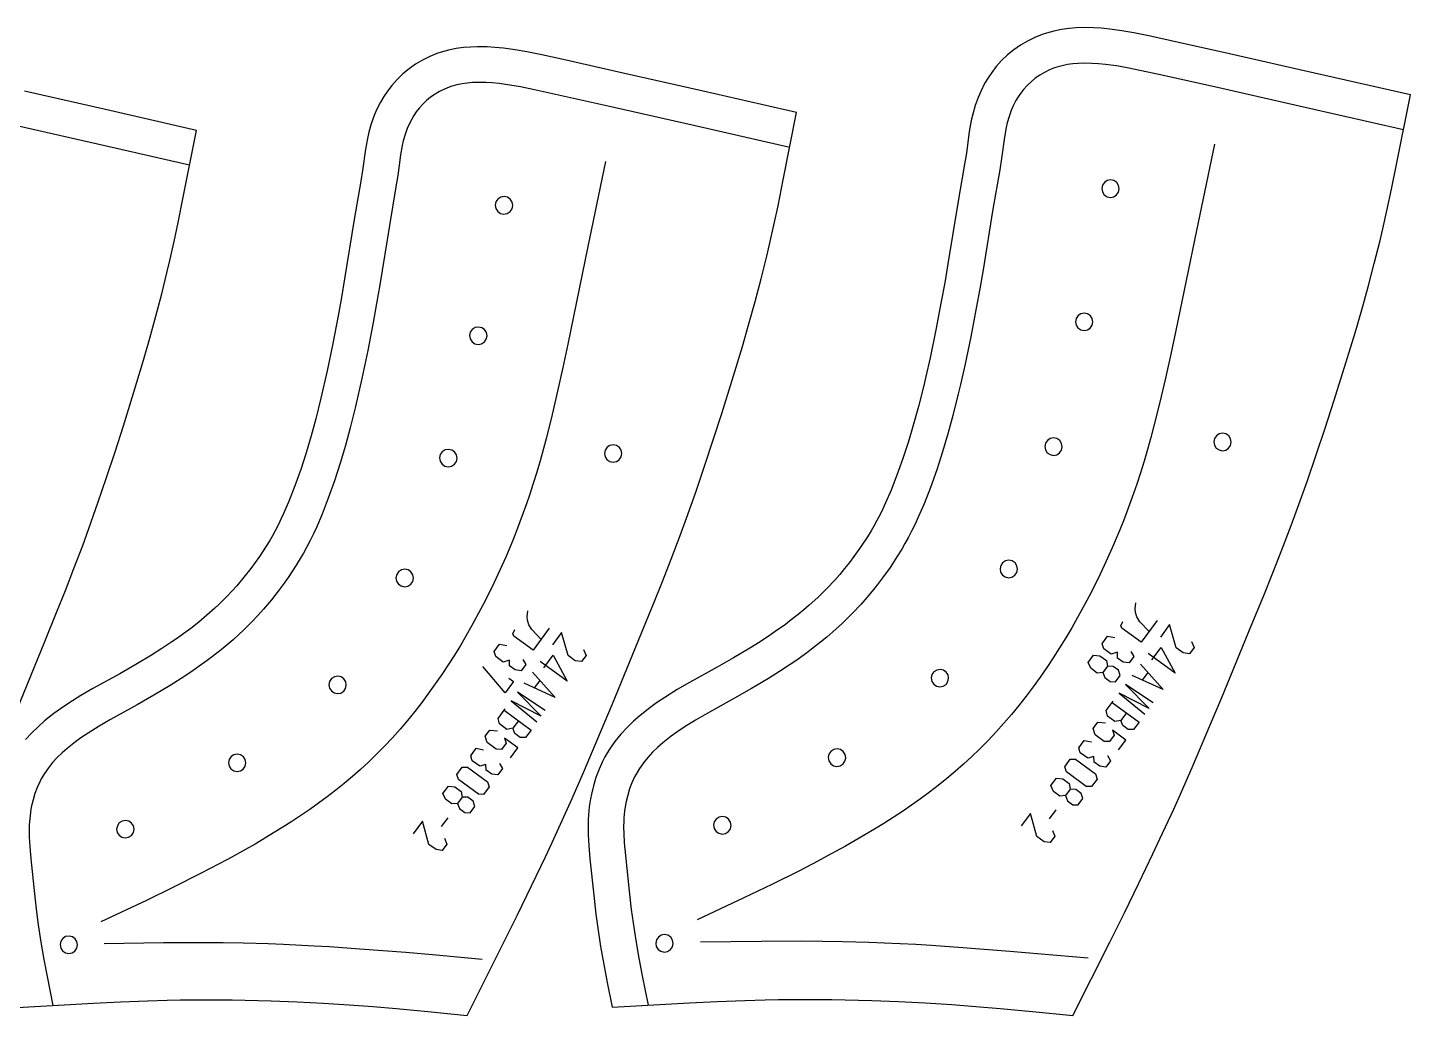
# Model space of a CAD drawing. Extents: x 870 to 2252, y -335 to 1751.
# Drawn here: x 1804.1 to 2002.2, y 1609.5 to 1751 of the extents above; entities that cross this region are included whole.
import ezdxf

# ---------------------------------------------------------------- set-up
doc = ezdxf.new("R2010")
doc.units = 0

msp = doc.modelspace()

# ---------------------------------------------------------------- linework, layer by layer
for points in [[(2002.158813, 1741.349365), (1988.416992, 1744.466187), (1976.247925, 1747.224976), (1967.871094, 1749.092407), (1964.708496, 1749.778809), (1962.552246, 1750.214966), (1960.843262, 1750.511475), (1959.093872, 1750.74939), (1957.860474, 1750.868408), (1956.744507, 1750.937256), (1955.329834, 1750.962646), (1954.296997, 1750.929077), (1953.256958, 1750.844971), (1952.190063, 1750.699341), (1951.100708, 1750.480957), (1950.041992, 1750.191162), (1949.394531, 1749.973999), (1948.354858, 1749.555542), (1947.309204, 1749.038086), (1946.308838, 1748.445313), (1945.356079, 1747.780273), (1944.454224, 1747.045532), (1943.6073, 1746.242188), (1942.82666, 1745.379395), (1942.178223, 1744.545898), (1941.653564, 1743.770874), (1941.171631, 1742.960571), (1940.601685, 1741.831543), (1940.235718, 1740.974365), (1939.814453, 1739.799927), (1939.468506, 1738.585938), (1939.257568, 1737.667114), (1938.975098, 1736.089355), (1938.548828, 1732.975952), (1938.302246, 1731.404907), (1937.335693, 1725.79834), (1935.913818, 1717.126831), (1935.447632, 1714.412476), (1934.96228, 1711.711792), (1934.187622, 1707.668701), (1933.34729, 1703.651855), (1932.746094, 1700.996216), (1932.437256, 1699.697754), (1931.676636, 1696.677979), (1930.99292, 1694.172974), (1930.259521, 1691.69751), (1929.469116, 1689.259155), (1928.613525, 1686.859009), (1927.765747, 1684.697754), (1926.989502, 1682.899292), (1926.596069, 1682.05188), (1926.179199, 1681.200684), (1925.747925, 1680.367188), (1925.298584, 1679.546875), (1924.902954, 1678.863403), (1924.386353, 1678.016724), (1923.404175, 1676.520874), (1922.447632, 1675.178345), (1921.796387, 1674.320923), (1921.115112, 1673.467407), (1920.413574, 1672.631226), (1919.702637, 1671.824707), (1918.562012, 1670.60791), (1917.84729, 1669.890015), (1917.279175, 1669.342773), (1916.036377, 1668.211792), (1915.266724, 1667.552979), (1914.471069, 1666.900879), (1913.281372, 1665.9729), (1912.616943, 1665.476685), (1911.178589, 1664.448364), (1910.485474, 1663.973267), (1909.005371, 1662.997437), (1907.515137, 1662.060303), (1905.20105, 1660.678223), (1902.832031, 1659.333862), (1898.901733, 1657.158691), (1897.131348, 1656.129517), (1895.359497, 1655.025146), (1894.154175, 1654.214844), (1893.186035, 1653.52063), (1891.806641, 1652.440063), (1890.851685, 1651.608398), (1889.932251, 1650.722656), (1889.041626, 1649.759521), (1888.192871, 1648.711426), (1887.408203, 1647.582031), (1886.770386, 1646.496216), (1886.433594, 1645.84436), (1885.925171, 1644.722656), (1885.480469, 1643.541016), (1885.114136, 1642.346069), (1884.831055, 1641.177246), (1884.698242, 1640.501831), (1884.519165, 1639.330566), (1884.407349, 1638.175781), (1884.370483, 1637.537109), (1884.344849, 1636.444702), (1884.362671, 1635.341797), (1884.447021, 1633.801514), (1884.618896, 1631.874023), (1885.156616, 1626.680908), (1885.474487, 1623.969971), (1885.745117, 1621.976807), (1886.156372, 1619.345459), (1886.614502, 1616.737183), (1887.103516, 1614.155762), (1887.804443, 1610.64502), (1898.896729, 1611.26062), (1902.863281, 1611.454346), (1906.831665, 1611.608765), (1909.732666, 1611.6875), (1911.641724, 1611.722412), (1915.460693, 1611.752197), (1919.280396, 1611.729492), (1923.099854, 1611.65564), (1925.008911, 1611.599609), (1928.82605, 1611.450928), (1932.640747, 1611.253662), (1936.452271, 1611.009399), (1939.928223, 1610.747192), (1943.401367, 1610.454346), (1948.028809, 1610.029175), (1953.811035, 1609.467896), (1959.103271, 1619.961426), (1961.193604, 1624.170776), (1963.257568, 1628.391846), (1965.287598, 1632.62854), (1966.287964, 1634.753662), (1968.25293, 1639.02002), (1969.216064, 1641.161499), (1971.032959, 1645.30188), (1973.394531, 1650.849976), (1975.134766, 1655.024658), (1979.360474, 1665.256226), (1981.147949, 1669.609497), (1982.468872, 1672.88147), (1983.762573, 1676.164063), (1985.079468, 1679.618408), (1986.009766, 1682.142822), (1987.364502, 1685.944336), (1988.676636, 1689.761841), (1989.952637, 1693.592773), (1991.198608, 1697.434692), (1992.746948, 1702.336182), (1994.240112, 1707.254395), (1995.196411, 1710.544067), (1996.115479, 1713.843262), (1996.991943, 1717.153442), (1997.820679, 1720.474976), (1998.215454, 1722.140259), (1998.854492, 1724.969849), (1999.46167, 1727.806885), (2000.235107, 1731.597778), (2002.158813, 1741.349365)], [(1914.221191, 1738.798706), (1900.832275, 1741.849365), (1888.964478, 1744.551514), (1880.7948, 1746.381226), (1877.709473, 1747.053711), (1875.603394, 1747.481812), (1873.931885, 1747.773071), (1872.220093, 1748.006836), (1871.011353, 1748.124023), (1869.916626, 1748.191528), (1868.529907, 1748.216187), (1867.515259, 1748.182739), (1866.493408, 1748.099976), (1865.444702, 1747.955933), (1864.372803, 1747.73999), (1863.332031, 1747.453857), (1862.692627, 1747.238037), (1861.669067, 1746.824341), (1860.63916, 1746.312134), (1859.654663, 1745.725952), (1858.71814, 1745.068726), (1857.832031, 1744.342773), (1857.000244, 1743.550293), (1856.233887, 1742.699341), (1855.597168, 1741.876831), (1855.081421, 1741.111816), (1854.608276, 1740.312134), (1854.049316, 1739.199951), (1853.690308, 1738.354858), (1853.277954, 1737.199341), (1852.939453, 1736.005249), (1852.732788, 1735.101196), (1852.456543, 1733.55188), (1852.040771, 1730.500244), (1851.800293, 1728.962158), (1850.857422, 1723.468872), (1849.470093, 1714.971802), (1849.015259, 1712.312744), (1848.542114, 1709.667114), (1847.786499, 1705.706787), (1846.968994, 1701.780884), (1846.075439, 1697.88147), (1845.338135, 1694.94165), (1844.671875, 1692.488892), (1843.957031, 1690.06543), (1843.186523, 1687.678101), (1842.352783, 1685.328369), (1841.526978, 1683.213379), (1840.77124, 1681.453857), (1840.388062, 1680.625244), (1839.982422, 1679.793091), (1839.562744, 1678.977905), (1839.125244, 1678.175903), (1838.740845, 1677.508301), (1838.238403, 1676.680908), (1837.273926, 1675.205078), (1836.674316, 1674.348877), (1836.051392, 1673.50354), (1835.055298, 1672.234009), (1834.014038, 1671.002319), (1833.312988, 1670.222778), (1832.59436, 1669.46167), (1831.433594, 1668.306641), (1830.87439, 1667.78064), (1830.12793, 1667.107788), (1829.366211, 1666.452515), (1828.592163, 1665.815063), (1827.434204, 1664.907715), (1826.788696, 1664.423096), (1825.388062, 1663.417114), (1824.713989, 1662.952759), (1823.272827, 1661.997925), (1821.821777, 1661.081055), (1819.567139, 1659.728027), (1817.257935, 1658.411377), (1813.423706, 1656.279175), (1811.694214, 1655.268921), (1809.962646, 1654.184326), (1808.783813, 1653.387817), (1807.835327, 1652.704224), (1806.484985, 1651.641235), (1805.549316, 1650.822144), (1804.64856, 1649.949951), (1803.775757, 1649.001465)], [(2001.171387, 1736.343994), (1987.289185, 1739.492432), (1975.12915, 1742.249023), (1966.775391, 1744.111572), (1963.662354, 1744.787109), (1961.610718, 1745.202148), (1960.063599, 1745.470581), (1958.505127, 1745.682495), (1957.458252, 1745.783447), (1956.541626, 1745.840088), (1955.36731, 1745.861206), (1954.585449, 1745.835571), (1953.807617, 1745.772827), (1953.036987, 1745.66748), (1952.276001, 1745.515137), (1951.527954, 1745.310303), (1951.159546, 1745.186646), (1950.440796, 1744.897461), (1949.74353, 1744.55249), (1949.072021, 1744.154663), (1948.430786, 1743.707153), (1947.824829, 1743.213135), (1947.258179, 1742.675903), (1946.735718, 1742.098389), (1946.307007, 1741.547485), (1945.960693, 1741.035889), (1945.645142, 1740.505005), (1945.227661, 1739.678345), (1944.985107, 1739.110474), (1944.672607, 1738.239014), (1944.40979, 1737.315918), (1944.256104, 1736.645874), (1944.01355, 1735.293701), (1943.595093, 1732.234619), (1943.334839, 1730.576172), (1942.365112, 1724.952515), (1940.943604, 1716.282471), (1940.470703, 1713.529785), (1939.976685, 1710.780884), (1939.188232, 1706.666504), (1938.330688, 1702.56665), (1937.714233, 1699.84314), (1937.390991, 1698.484863), (1936.609741, 1695.383667), (1935.89856, 1692.776855), (1935.131104, 1690.186401), (1934.297974, 1687.616333), (1933.390381, 1685.071045), (1932.4823, 1682.755615), (1931.644531, 1680.814331), (1931.199219, 1679.856079), (1930.734741, 1678.907471), (1930.249756, 1677.969849), (1929.742554, 1677.044067), (1929.287598, 1676.257813), (1928.695679, 1675.288086), (1927.613892, 1673.640259), (1926.55603, 1672.15564), (1925.820679, 1671.1875), (1925.062012, 1670.237183), (1924.280762, 1669.305786), (1923.476929, 1668.393921), (1922.230469, 1667.064209), (1921.423828, 1666.253662), (1920.764771, 1665.619385), (1919.411621, 1664.387939), (1918.541626, 1663.643066), (1917.656006, 1662.917114), (1916.376343, 1661.919067), (1915.626709, 1661.358887), (1914.103516, 1660.270264), (1913.331055, 1659.740723), (1911.766968, 1658.709473), (1910.18042, 1657.71167), (1907.767334, 1656.27063), (1905.325073, 1654.884766), (1901.418213, 1652.722656), (1899.762573, 1651.76001), (1898.131958, 1650.743652), (1897.063843, 1650.025391), (1896.245728, 1649.438843), (1895.05603, 1648.506958), (1894.297974, 1647.846802), (1893.57666, 1647.151978), (1892.89978, 1646.4198), (1892.27417, 1645.647339), (1891.707275, 1644.831543), (1891.237915, 1644.032104), (1891.02417, 1643.619019), (1890.63916, 1642.769653), (1890.309814, 1641.894043), (1890.03479, 1640.997192), (1889.813843, 1640.084839), (1889.723267, 1639.624634), (1889.582031, 1638.698975), (1889.493286, 1637.782593), (1889.467041, 1637.330322), (1889.445679, 1636.425903), (1889.460449, 1635.522095), (1889.534546, 1634.167603), (1889.695435, 1632.363525), (1890.226074, 1627.240234), (1890.534546, 1624.609985), (1890.791992, 1622.713867), (1891.187866, 1620.180298), (1891.631714, 1617.652954), (1892.109741, 1615.130005), (1892.948242, 1610.93042)], [(1828.236694, 1736.248047), (1815.20105, 1739.232178), (1803.634521, 1741.878052)], [(1913.237915, 1733.792114), (1899.699585, 1736.876465), (1887.841064, 1739.576782), (1879.694336, 1741.401245), (1876.658203, 1742.06311), (1874.657715, 1742.469971), (1873.148804, 1742.732788), (1871.62915, 1742.940308), (1870.608032, 1743.039063), (1869.713867, 1743.09436), (1868.568359, 1743.114624), (1867.805908, 1743.0896), (1867.047119, 1743.028076), (1866.295532, 1742.924927), (1865.553711, 1742.775635), (1864.824341, 1742.574951), (1864.46521, 1742.453735), (1863.76355, 1742.169922), (1863.08313, 1741.831543), (1862.428101, 1741.441528), (1861.802734, 1741.002808), (1861.211792, 1740.518677), (1860.659546, 1739.992432), (1860.150269, 1739.427124), (1859.732422, 1738.887451), (1859.394287, 1738.38562), (1859.086548, 1737.865601), (1858.679321, 1737.055542), (1858.442871, 1736.499023), (1858.138428, 1735.645264), (1857.881958, 1734.740845), (1857.731934, 1734.084595), (1857.495605, 1732.759277), (1857.087158, 1729.762207), (1856.833252, 1728.137207), (1855.887451, 1722.626465), (1854.500488, 1714.130859), (1854.039063, 1711.434082), (1853.557129, 1708.740234), (1852.788086, 1704.708984), (1851.951538, 1700.691528), (1851.034912, 1696.691528), (1850.272949, 1693.652954), (1849.578979, 1691.098755), (1848.830322, 1688.560425), (1848.017578, 1686.041992), (1847.132568, 1683.547729), (1846.246704, 1681.279053), (1845.429688, 1679.376953), (1844.995483, 1678.437744), (1844.54248, 1677.508301), (1844.069214, 1676.589355), (1843.574341, 1675.682007), (1843.130615, 1674.911499), (1842.553589, 1673.961182), (1841.498413, 1672.346802), (1840.816528, 1671.373047), (1840.111206, 1670.415894), (1839.01001, 1669.012451), (1837.858398, 1667.650269), (1837.063721, 1666.766357), (1836.247803, 1665.902466), (1834.980225, 1664.641113), (1834.329224, 1664.028564), (1833.498657, 1663.279907), (1832.650269, 1662.550293), (1831.786255, 1661.838867), (1830.538452, 1660.86084), (1829.807495, 1660.312134), (1828.32251, 1659.245605), (1827.569214, 1658.726807), (1826.044067, 1657.716187), (1824.496582, 1656.738281), (1822.142578, 1655.325562), (1819.760254, 1653.967407), (1815.949463, 1651.848389), (1814.334595, 1650.904785), (1812.744629, 1649.909058), (1811.703247, 1649.205444), (1810.905151, 1648.630127), (1809.744141, 1647.716187), (1809.005005, 1647.06897), (1808.301514, 1646.388062), (1807.641357, 1645.670776), (1807.031494, 1644.914307), (1806.479004, 1644.115723), (1806.020752, 1643.331787), (1805.812256, 1642.927002), (1805.436646, 1642.094482), (1805.115234, 1641.236328), (1804.847168, 1640.357788), (1804.631836, 1639.463867), (1804.543701, 1639.013062), (1804.405884, 1638.106567), (1804.319336, 1637.208618), (1804.294067, 1636.765259), (1804.273193, 1635.87915), (1804.287476, 1634.993774), (1804.359497, 1633.666382), (1804.516357, 1631.898682), (1805.033447, 1626.878662), (1805.333984, 1624.30127), (1805.584961, 1622.443359), (1805.971069, 1619.960938), (1806.403564, 1617.484375), (1806.869629, 1615.012329), (1807.687134, 1610.897339)], [(1802.544434, 1610.610229), (1813.488403, 1611.221191), (1817.356812, 1611.411255), (1821.227173, 1611.562744), (1824.056152, 1611.640259), (1825.917969, 1611.674438), (1829.642456, 1611.703857), (1833.367432, 1611.681885), (1837.092163, 1611.609497), (1838.953979, 1611.554932), (1842.67688, 1611.409302), (1846.396973, 1611.216553), (1850.114014, 1610.977295), (1853.503906, 1610.720581), (1856.890869, 1610.433716), (1861.404053, 1610.017456), (1867.042725, 1609.467896), (1872.20459, 1619.750854), (1874.243652, 1623.875732), (1876.256836, 1628.012207), (1878.236938, 1632.163452), (1879.21228, 1634.24585), (1881.129028, 1638.425903), (1882.068359, 1640.524292), (1883.840576, 1644.581543), (1886.143921, 1650.018066), (1887.841309, 1654.108887), (1891.963135, 1664.134521), (1893.706421, 1668.400269), (1894.994629, 1671.606689), (1896.256836, 1674.822876), (1897.54126, 1678.207886), (1898.44873, 1680.681519), (1899.770142, 1684.40686), (1901.049927, 1688.147583), (1902.294434, 1691.901367), (1903.51001, 1695.665527), (1905.020142, 1700.468994), (1906.476685, 1705.288452), (1907.409668, 1708.511841), (1908.305908, 1711.744629), (1909.160889, 1714.988037), (1909.96936, 1718.242798), (1910.354492, 1719.87439), (1910.977783, 1722.646851), (1911.570068, 1725.42688), (1912.324829, 1729.141479), (1914.221191, 1738.798706)], [(1802.501221, 1653.193115), (1806.518677, 1663.012817), (1808.21814, 1667.191162), (1809.473999, 1670.331665), (1810.704224, 1673.481812), (1811.956177, 1676.797485), (1812.840698, 1679.220459), (1814.129028, 1682.869385), (1815.376465, 1686.533203), (1816.5896, 1690.209961), (1817.774536, 1693.896484), (1819.246704, 1698.601807), (1820.666626, 1703.32251), (1821.57605, 1706.479614), (1822.449829, 1709.64624), (1823.283203, 1712.822754), (1824.071411, 1716.010254), (1824.446655, 1717.608398), (1825.054443, 1720.323975), (1825.631836, 1723.046875), (1826.367676, 1726.685303), (1828.236694, 1736.248047)], [(1827.257813, 1731.240234), (1814.063599, 1734.26062), (1802.506104, 1736.904297)], [(1974.094482, 1734.282471), (1971.531616, 1721.889526), (1968.572266, 1707.597168), (1967.844116, 1704.164307), (1967.08728, 1700.73877), (1966.287598, 1697.325317), (1965.431396, 1693.928589), (1964.977905, 1692.238037), (1964.504761, 1690.553711), (1964.010376, 1688.875854), (1963.49353, 1687.205566), (1962.95166, 1685.542725), (1962.502319, 1684.227173), (1961.554199, 1681.612427), (1961.055054, 1680.313721), (1960.539429, 1679.020996), (1959.459473, 1676.454224), (1958.313843, 1673.913086), (1957.716675, 1672.652466), (1956.473877, 1670.152466), (1955.828247, 1668.913208), (1954.488892, 1666.457153), (1953.653564, 1664.996582), (1952.7948, 1663.54834), (1951.911987, 1662.11438), (1951.005127, 1660.695435), (1950.073242, 1659.293213), (1949.116089, 1657.90918), (1948.133545, 1656.544434), (1947.124756, 1655.200684), (1946.089844, 1653.879028), (1945.027588, 1652.581177), (1943.938232, 1651.308228), (1942.821045, 1650.06189), (1941.675781, 1648.84314), (1940.501709, 1647.653687), (1939.298584, 1646.494751), (1938.136108, 1645.429688), (1936.948853, 1644.39209), (1935.737671, 1643.381226), (1934.504517, 1642.39563), (1933.250732, 1641.434692), (1931.977295, 1640.497192), (1930.686035, 1639.582275), (1929.37793, 1638.688965), (1928.05481, 1637.816162), (1926.717651, 1636.962891), (1925.36792, 1636.128296), (1922.636719, 1634.510864), (1921.257935, 1633.726196), (1918.569824, 1632.247681), (1917.262939, 1631.550415), (1914.636963, 1630.186157), (1910.671997, 1628.203857), (1906.683228, 1626.278687), (1900.006958, 1623.139038)], [(1886.831421, 1731.77063), (1884.331543, 1719.626831), (1881.444458, 1705.622437), (1880.734375, 1702.259033), (1879.99585, 1698.902466), (1879.216187, 1695.557739), (1878.380859, 1692.229492), (1877.476807, 1688.922485), (1876.994629, 1687.278076), (1876.490234, 1685.641235), (1875.961548, 1684.011475), (1875.52356, 1682.722778), (1874.598755, 1680.161255), (1874.111938, 1678.888916), (1873.609375, 1677.622314), (1872.555908, 1675.1073), (1871.438354, 1672.617188), (1870.855835, 1671.381958), (1869.643677, 1668.931885), (1869.013672, 1667.717163), (1867.707275, 1665.309692), (1866.893066, 1663.87915), (1866.055908, 1662.460938), (1865.195435, 1661.05603), (1864.311157, 1659.66626), (1863.40271, 1658.29248), (1862.469604, 1656.936401), (1861.511719, 1655.599121), (1860.528076, 1654.282471), (1859.518433, 1652.987183), (1858.482422, 1651.715332), (1857.419678, 1650.467407), (1856.329834, 1649.245728), (1855.212036, 1648.050903), (1854.066406, 1646.884766), (1852.891968, 1645.748413), (1851.758911, 1644.705444), (1850.601196, 1643.689331), (1849.420532, 1642.698975), (1848.218384, 1641.733521), (1846.995728, 1640.791992), (1845.754028, 1639.873413), (1844.494629, 1638.976807), (1843.218994, 1638.101318), (1841.928345, 1637.24585), (1840.624023, 1636.409546), (1839.307495, 1635.591187), (1836.643066, 1634.005615), (1835.297729, 1633.236206), (1832.675903, 1631.786865), (1831.401489, 1631.10376), (1828.840942, 1629.766968), (1824.973877, 1627.824219), (1821.083496, 1625.9375), (1814.571777, 1622.860596)], [(1960.454224, 1727.878418), (1960.365479, 1728.357788), (1960.099854, 1728.766846), (1959.697632, 1729.043091), (1959.220703, 1729.144287), (1958.741089, 1729.055542), (1958.332031, 1728.789795), (1958.055786, 1728.387817), (1957.954468, 1727.910889), (1958.043579, 1727.431152), (1958.309204, 1727.022095), (1958.71106, 1726.74585), (1959.188232, 1726.644653), (1959.667603, 1726.733765), (1960.07666, 1726.99939), (1960.352905, 1727.401245), (1960.454224, 1727.878418)], [(1873.559692, 1725.494019), (1873.470703, 1725.973755), (1873.205078, 1726.382568), (1872.803101, 1726.658691), (1872.32605, 1726.760254), (1871.846558, 1726.671265), (1871.4375, 1726.40564), (1871.161255, 1726.003662), (1871.059937, 1725.526489), (1871.148804, 1725.046875), (1871.414429, 1724.638062), (1871.816528, 1724.361816), (1872.293579, 1724.260254), (1872.773071, 1724.349365), (1873.182129, 1724.61499), (1873.458374, 1725.016968), (1873.559692, 1725.494019)], [(1956.677246, 1708.809937), (1956.588501, 1709.289673), (1956.322632, 1709.698364), (1955.920776, 1709.974609), (1955.443604, 1710.076172), (1954.964233, 1709.987183), (1954.555054, 1709.721558), (1954.278809, 1709.319458), (1954.177612, 1708.842407), (1954.266357, 1708.362793), (1954.532349, 1707.953857), (1954.934204, 1707.677734), (1955.411377, 1707.576172), (1955.890747, 1707.665283), (1956.299805, 1707.930908), (1956.57605, 1708.332764), (1956.677246, 1708.809937)], [(1869.875122, 1706.809448), (1869.786255, 1707.289063), (1869.52063, 1707.69812), (1869.11853, 1707.974365), (1868.641479, 1708.075562), (1868.161865, 1707.986694), (1867.75293, 1707.720947), (1867.476685, 1707.31897), (1867.375244, 1706.841797), (1867.464355, 1706.362427), (1867.72998, 1705.953369), (1868.131836, 1705.677124), (1868.609009, 1705.575928), (1869.088501, 1705.664673), (1869.497437, 1705.93042), (1869.773682, 1706.33252), (1869.875122, 1706.809448)], [(1952.281006, 1690.925415), (1952.192261, 1691.404907), (1951.926636, 1691.813965), (1951.524536, 1692.090088), (1951.047607, 1692.191528), (1950.567871, 1692.102661), (1950.158813, 1691.836792), (1949.882568, 1691.434937), (1949.781372, 1690.957764), (1949.870483, 1690.478271), (1950.136108, 1690.069336), (1950.537964, 1689.793091), (1951.015137, 1689.69165), (1951.494507, 1689.78064), (1951.903564, 1690.046387), (1952.17981, 1690.448364), (1952.281006, 1690.925415)], [(1976.49353, 1691.592773), (1976.404785, 1692.072266), (1976.13916, 1692.481201), (1975.736938, 1692.757446), (1975.260132, 1692.858887), (1974.780396, 1692.77002), (1974.371338, 1692.50415), (1974.095093, 1692.102295), (1973.993896, 1691.625122), (1974.082886, 1691.14563), (1974.348511, 1690.736694), (1974.750366, 1690.460449), (1975.227661, 1690.359009), (1975.707031, 1690.447876), (1976.116089, 1690.713745), (1976.392334, 1691.115601), (1976.49353, 1691.592773)], [(1865.58667, 1689.284668), (1865.497803, 1689.764282), (1865.232178, 1690.173218), (1864.830078, 1690.449463), (1864.353027, 1690.550903), (1863.873413, 1690.461792), (1863.464478, 1690.196167), (1863.188232, 1689.794312), (1863.086792, 1689.317139), (1863.175903, 1688.837646), (1863.441528, 1688.428711), (1863.843506, 1688.152466), (1864.320557, 1688.051025), (1864.800171, 1688.140015), (1865.209229, 1688.40564), (1865.485229, 1688.807617), (1865.58667, 1689.284668)], [(1889.199585, 1689.939941), (1889.110718, 1690.419678), (1888.844971, 1690.828613), (1888.443115, 1691.104858), (1887.966064, 1691.206177), (1887.486572, 1691.117188), (1887.077515, 1690.851563), (1886.801147, 1690.449707), (1886.699951, 1689.972412), (1886.788818, 1689.49292), (1887.054443, 1689.083984), (1887.456543, 1688.807739), (1887.933594, 1688.706421), (1888.413086, 1688.795288), (1888.822144, 1689.061035), (1889.098389, 1689.462891), (1889.199585, 1689.939941)], [(1945.873901, 1673.397949), (1945.785156, 1673.877441), (1945.519531, 1674.286499), (1945.11731, 1674.562744), (1944.640381, 1674.664063), (1944.160767, 1674.575073), (1943.751709, 1674.309448), (1943.475464, 1673.907471), (1943.374146, 1673.43042), (1943.463257, 1672.950928), (1943.728882, 1672.54187), (1944.130737, 1672.265625), (1944.60791, 1672.164307), (1945.08728, 1672.253296), (1945.496338, 1672.519043), (1945.772583, 1672.920898), (1945.873901, 1673.397949)], [(1859.337158, 1672.109863), (1859.248291, 1672.589355), (1858.982422, 1672.998413), (1858.580566, 1673.274658), (1858.103394, 1673.375854), (1857.623901, 1673.286987), (1857.214966, 1673.021362), (1856.938721, 1672.619385), (1856.83728, 1672.142334), (1856.926147, 1671.66272), (1857.192017, 1671.253662), (1857.593994, 1670.977417), (1858.071045, 1670.876221), (1858.550537, 1670.965088), (1858.959595, 1671.230713), (1859.235718, 1671.632813), (1859.337158, 1672.109863)], [(1964.783203, 1664.403809), (1963.406006, 1665.853394), (1962.988892, 1666.54126), (1962.764526, 1667.195557), (1962.751709, 1667.694214), (1962.840454, 1668.55249)], [(1877.677734, 1663.27417), (1876.300537, 1664.723755), (1875.883423, 1665.411499), (1875.659058, 1666.065918), (1875.64624, 1666.564453), (1875.735107, 1667.422729)], [(1965.880737, 1666.040771), (1963.571045, 1662.905884), (1960.823608, 1664.930298), (1960.68103, 1665.252808), (1960.990479, 1665.894165)], [(1878.775269, 1664.910889), (1876.465576, 1661.776245), (1873.718262, 1663.800537), (1873.575562, 1664.123047), (1873.88501, 1664.764526)], [(1883.702881, 1661.87793), (1884.064331, 1661.040894), (1883.402588, 1660.142822), (1882.509033, 1660.257813), (1881.487793, 1661.010254), (1880.562622, 1664.327637), (1879.239014, 1662.531372)], [(1970.808228, 1663.007568), (1971.1698, 1662.170776), (1970.507935, 1661.272461), (1969.614502, 1661.387451), (1968.593262, 1662.140137), (1967.668213, 1665.457275), (1966.344482, 1663.661011)], [(1875.011841, 1660.467163), (1875.451172, 1659.73584), (1874.789307, 1658.837769), (1873.895874, 1658.952637), (1873.12085, 1659.52356), (1873.074585, 1660.345703), (1872.175537, 1660.084351), (1871.118896, 1660.862915), (1870.885254, 1661.578369), (1871.67688, 1662.652832), (1872.724365, 1662.451538)], [(1962.11731, 1661.596802), (1962.556641, 1660.865601), (1961.894775, 1659.967407), (1961.001343, 1660.082275), (1960.226318, 1660.653198), (1960.180054, 1661.475464), (1959.281006, 1661.213989), (1958.224487, 1661.992676), (1957.990723, 1662.70813), (1958.782349, 1663.782471), (1959.829834, 1663.581177)], [(1965.126343, 1660.385132), (1966.449829, 1662.181396), (1968.450073, 1658.479492), (1964.611084, 1661.308228)], [(1878.020874, 1659.255371), (1879.34436, 1661.051636), (1881.344604, 1657.349854), (1877.505371, 1660.178589)], [(1958.105469, 1658.585938), (1958.374146, 1657.844482), (1959.14917, 1657.27356), (1959.901733, 1657.262451), (1960.563599, 1658.160645), (1960.342896, 1658.893677), (1959.567871, 1659.4646), (1958.767334, 1659.484131), (1958.105469, 1658.585938), (1957.287964, 1658.509033), (1956.372314, 1659.183716), (1955.997559, 1660.003052), (1956.789185, 1661.077515), (1957.695679, 1660.980103), (1958.611328, 1660.305298), (1958.767334, 1659.484131)], [(1849.721558, 1656.789673), (1849.632568, 1657.269287), (1849.366943, 1657.678223), (1848.964966, 1657.954468), (1848.487915, 1658.055908), (1848.008423, 1657.966797), (1847.599365, 1657.701172), (1847.32312, 1657.299316), (1847.221802, 1656.822144), (1847.310791, 1656.342651), (1847.576538, 1655.933716), (1847.978394, 1655.657471), (1848.455444, 1655.55603), (1848.934937, 1655.64502), (1849.343994, 1655.910767), (1849.620239, 1656.312622), (1849.721558, 1656.789673)], [(1873.018677, 1657.762207), (1873.65271, 1657.294922), (1872.471802, 1655.692505), (1869.294434, 1659.419312)], [(1876.381714, 1658.653442), (1879.624023, 1655.014648)], [(1936.015381, 1657.763672), (1935.926392, 1658.243286), (1935.660767, 1658.6521), (1935.258545, 1658.928345), (1934.781616, 1659.029785), (1934.302002, 1658.940918), (1933.892944, 1658.675171), (1933.616943, 1658.273193), (1933.515381, 1657.796265), (1933.604492, 1657.316528), (1933.870117, 1656.907593), (1934.271973, 1656.631348), (1934.749146, 1656.529907), (1935.228516, 1656.619019), (1935.637573, 1656.884644), (1935.913818, 1657.286499), (1936.015381, 1657.763672)], [(1966.729492, 1656.144287), (1962.293213, 1658.163086)], [(1963.487305, 1659.783081), (1966.729492, 1656.144287)], [(1964.547607, 1658.567139), (1963.756104, 1657.492798)], [(1879.624023, 1655.014648), (1875.187866, 1657.033203)], [(1877.442139, 1657.4375), (1876.650635, 1656.363037)], [(1965.333252, 1654.24939), (1961.351318, 1656.884521), (1964.736328, 1653.439331), (1960.430054, 1655.634033), (1964.139526, 1652.62915)], [(1878.227783, 1653.119629), (1874.24585, 1655.754639), (1877.630859, 1652.309692), (1873.324585, 1654.504395), (1877.034058, 1651.499512)], [(1959.449219, 1654.302734), (1963.288208, 1651.473999), (1962.496704, 1650.399658), (1961.743896, 1650.410889), (1960.969116, 1650.981812), (1960.700439, 1651.723267), (1959.817871, 1651.558228), (1958.761353, 1652.336792), (1958.592651, 1653.140381), (1959.591675, 1654.496582)], [(1872.343506, 1653.173096), (1876.182739, 1650.344238), (1875.391235, 1649.27002), (1874.63855, 1649.281006), (1873.863647, 1649.852051), (1873.594971, 1650.593506), (1872.712402, 1650.428589), (1871.655884, 1651.207153), (1871.487183, 1652.01062), (1872.486328, 1653.366699)], [(1961.491943, 1652.797485), (1960.700439, 1651.723267)], [(1873.24231, 1646.35376), (1874.293335, 1647.780151), (1872.391479, 1649.181519), (1872.625, 1648.465942), (1871.963257, 1647.567749), (1871.210571, 1647.578979), (1869.907471, 1648.539185), (1869.597778, 1649.446533), (1870.259644, 1650.344604), (1871.371826, 1650.231689)], [(1874.386475, 1651.667725), (1873.594971, 1650.593506)], [(1960.3479, 1647.483398), (1961.398804, 1648.90979), (1959.496948, 1650.311157), (1959.730469, 1649.595581), (1959.068848, 1648.69751), (1958.31604, 1648.70874), (1957.012939, 1649.668823), (1956.703247, 1650.576172), (1957.365112, 1651.474487), (1958.477295, 1651.361328)], [(1958.771729, 1646.671997), (1959.21106, 1645.940552), (1958.549194, 1645.04248), (1957.655762, 1645.157471), (1956.881104, 1645.728394), (1956.834473, 1646.550537), (1955.935425, 1646.289185), (1954.878906, 1647.067749), (1954.645386, 1647.783203), (1955.437012, 1648.857422), (1956.484131, 1648.656372)], [(1835.333862, 1645.620239), (1835.244995, 1646.099854), (1834.97937, 1646.508667), (1834.577271, 1646.784912), (1834.10022, 1646.886353), (1833.620605, 1646.797485), (1833.21167, 1646.53186), (1832.935425, 1646.129761), (1832.833984, 1645.652832), (1832.923096, 1645.173096), (1833.188721, 1644.76416), (1833.590576, 1644.487915), (1834.067749, 1644.386475), (1834.547363, 1644.475586), (1834.956177, 1644.741211), (1835.232422, 1645.143066), (1835.333862, 1645.620239)], [(1871.66626, 1645.542114), (1872.105591, 1644.810913), (1871.443848, 1643.91272), (1870.550293, 1644.027832), (1869.775635, 1644.598755), (1869.729126, 1645.420898), (1868.830078, 1645.159302), (1867.773438, 1645.937988), (1867.539795, 1646.653564), (1868.331421, 1647.727783), (1869.378662, 1647.526733)], [(1921.262939, 1646.365601), (1921.173828, 1646.845093), (1920.908203, 1647.254028), (1920.506348, 1647.530273), (1920.029175, 1647.631714), (1919.549805, 1647.542725), (1919.140747, 1647.2771), (1918.864502, 1646.875122), (1918.763184, 1646.398071), (1918.851929, 1645.918457), (1919.117554, 1645.509521), (1919.519775, 1645.233276), (1919.996704, 1645.131836), (1920.476318, 1645.220947), (1920.885376, 1645.486572), (1921.161621, 1645.888428), (1921.262939, 1646.365601)], [(1952.652344, 1645.078247), (1953.443604, 1646.152466), (1954.209229, 1646.159058), (1957.062256, 1644.056885), (1957.282959, 1643.32373), (1956.491333, 1642.249512), (1955.738525, 1642.26062), (1952.885742, 1644.362671), (1952.652344, 1645.078247)], [(1865.546631, 1643.948608), (1866.338257, 1645.022827), (1867.103882, 1645.029297), (1869.956787, 1642.927124), (1870.17749, 1642.19397), (1869.385864, 1641.119629), (1868.633179, 1641.130859), (1865.780273, 1643.23291), (1865.546631, 1643.948608)], [(1865.661255, 1639.826416), (1865.930054, 1639.084839), (1866.704956, 1638.513916), (1867.457642, 1638.502808), (1868.119385, 1639.400879), (1867.898682, 1640.134033), (1867.124023, 1640.704956), (1866.32312, 1640.724487), (1865.661255, 1639.826416), (1864.843872, 1639.74939), (1863.928101, 1640.424194), (1863.553589, 1641.24353), (1864.345093, 1642.317749), (1865.251465, 1642.220459), (1866.16748, 1641.545532), (1866.32312, 1640.724487)], [(1952.766724, 1640.956055), (1953.0354, 1640.2146), (1953.810425, 1639.643677), (1954.562866, 1639.632446), (1955.224854, 1640.53064), (1955.00415, 1641.263672), (1954.229492, 1641.834595), (1953.428589, 1641.854126), (1952.766724, 1640.956055), (1951.949219, 1640.879028), (1951.033569, 1641.553833), (1950.65918, 1642.373291), (1951.450684, 1643.44751), (1952.356934, 1643.350098), (1953.272949, 1642.675415), (1953.428589, 1641.854126)], [(1950.876953, 1635.957642), (1951.238525, 1635.120605), (1950.57666, 1634.222412), (1949.683228, 1634.337524), (1948.661987, 1635.089966), (1947.736694, 1638.407349), (1946.413208, 1636.610962)], [(1951.363281, 1638.903564), (1950.428833, 1637.63562)], [(1819.317871, 1636.126221), (1819.229004, 1636.605713), (1818.963379, 1637.014771), (1818.561401, 1637.291016), (1818.084351, 1637.392456), (1817.604614, 1637.303345), (1817.195801, 1637.03772), (1816.919434, 1636.635742), (1816.818115, 1636.158691), (1816.907104, 1635.679199), (1817.172729, 1635.270142), (1817.574707, 1634.994019), (1818.05188, 1634.892578), (1818.531372, 1634.981567), (1818.940308, 1635.247192), (1819.216553, 1635.64917), (1819.317871, 1636.126221)], [(1863.771729, 1634.827759), (1864.133057, 1633.990845), (1863.471313, 1633.092773), (1862.577759, 1633.207764), (1861.556396, 1633.960327), (1860.631348, 1637.277588), (1859.307739, 1635.481201)], [(1864.257813, 1637.773926), (1863.323364, 1636.505859)], [(1904.841064, 1636.67749), (1904.751953, 1637.156982), (1904.486328, 1637.56604), (1904.084473, 1637.842163), (1903.6073, 1637.943604), (1903.127563, 1637.854614), (1902.718872, 1637.588989), (1902.442627, 1637.187012), (1902.341064, 1636.709961), (1902.430054, 1636.230469), (1902.695679, 1635.821411), (1903.097656, 1635.545288), (1903.574829, 1635.443848), (1904.054443, 1635.532837), (1904.463257, 1635.798462), (1904.739502, 1636.200439), (1904.841064, 1636.67749)], [(1811.224609, 1619.5625), (1811.13562, 1620.04187), (1810.869995, 1620.450928), (1810.46814, 1620.727173), (1809.990845, 1620.828613), (1809.511353, 1620.739624), (1809.102417, 1620.473877), (1808.826172, 1620.071899), (1808.724854, 1619.594849), (1808.813721, 1619.115234), (1809.079346, 1618.706177), (1809.481323, 1618.430176), (1809.958374, 1618.328735), (1810.43811, 1618.417603), (1810.847046, 1618.68335), (1811.123291, 1619.085327), (1811.224609, 1619.5625)], [(1896.543213, 1619.773682), (1896.454224, 1620.253296), (1896.188599, 1620.662354), (1895.786621, 1620.938354), (1895.309448, 1621.039795), (1894.829834, 1620.950928), (1894.421021, 1620.685303), (1894.144775, 1620.283203), (1894.043213, 1619.806274), (1894.132324, 1619.32666), (1894.397949, 1618.917603), (1894.799805, 1618.641479), (1895.276978, 1618.540161), (1895.756714, 1618.629028), (1896.165405, 1618.894653), (1896.44165, 1619.296631), (1896.543213, 1619.773682)], [(1815.020874, 1619.764282), (1823.552002, 1619.880737), (1829.237305, 1619.901733), (1832.078979, 1619.882568), (1834.919922, 1619.838135), (1838.530884, 1619.738281), (1840.721069, 1619.654175), (1845.099976, 1619.437744), (1847.288696, 1619.308228), (1851.664917, 1619.012451), (1858.226685, 1618.49585), (1862.600098, 1618.118042), (1869.159302, 1617.525879)], [(1900.467651, 1619.979126), (1909.215088, 1620.097412), (1915.0448, 1620.11853), (1917.958862, 1620.098877), (1920.871948, 1620.053223), (1924.574463, 1619.951172), (1926.820068, 1619.865112), (1931.310425, 1619.644043), (1933.554443, 1619.511719), (1938.041992, 1619.209473), (1944.770386, 1618.682129), (1949.254761, 1618.296265), (1955.980713, 1617.691406)]]:
    msp.add_lwpolyline(points)

doc.saveas('drawing.dxf')
